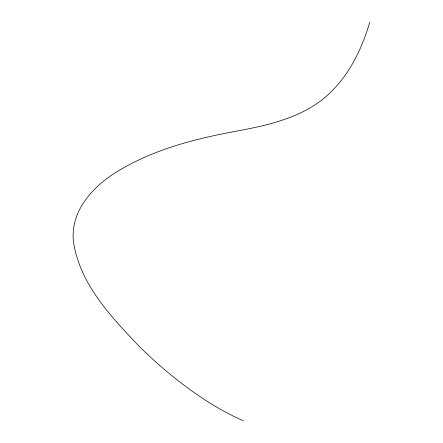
<?xml version="1.0" encoding="UTF-8"?>
<svg xmlns="http://www.w3.org/2000/svg" width="443" height="443" viewBox="0 0 443 443"><rect width="100%" height="100%" fill="white"/><g stroke="black" fill="none" stroke-linecap="round" stroke-linejoin="round"><path stroke-width="0.66" d="M369.789 22.15C360.27 54.688 343.209 87.027 313.794 105.606C291.217 119.931 264.726 125.79 238.799 130.718C196.587 138.404 153.843 149.025 116.974 171.779C92.737 186.409 69.723 211.699 73.532 242.066C79.779 283.852 110.695 316.302 138.609 345.75A973.293 656.166 -55.8 0 0 165.837 370.708C189.499 390.505 215.132 408.33 243.44 420.85"/></g></svg>
